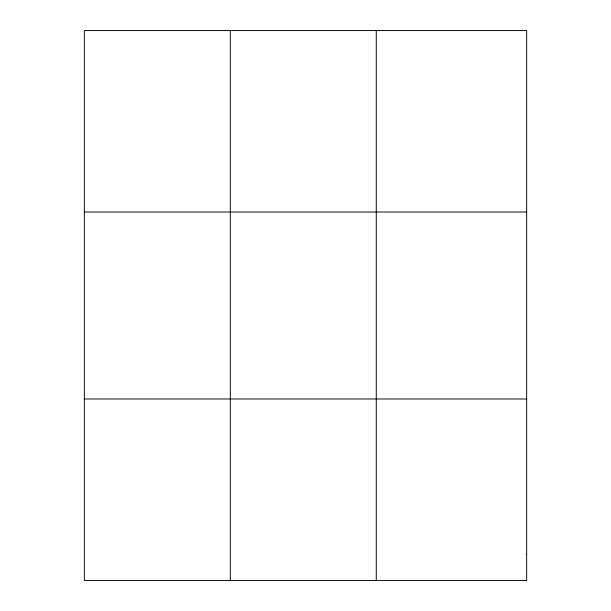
<?xml version="1.0" encoding="UTF-8"?>
<svg xmlns="http://www.w3.org/2000/svg" width="611" height="611" viewBox="0 0 611 611"><rect width="100%" height="100%" fill="white"/><g stroke="black" fill="none" stroke-linecap="round" stroke-linejoin="round"><path stroke-width="0.92" d="M230.309 580.45L230.309 30.55M376.269 580.45L376.269 30.55M84.341 212.017L526.659 212.017M84.341 398.983L526.659 398.983M526.659 554.528L526.659 580.45L84.341 580.45L84.341 30.55L526.659 30.55L526.659 554.528"/></g></svg>
